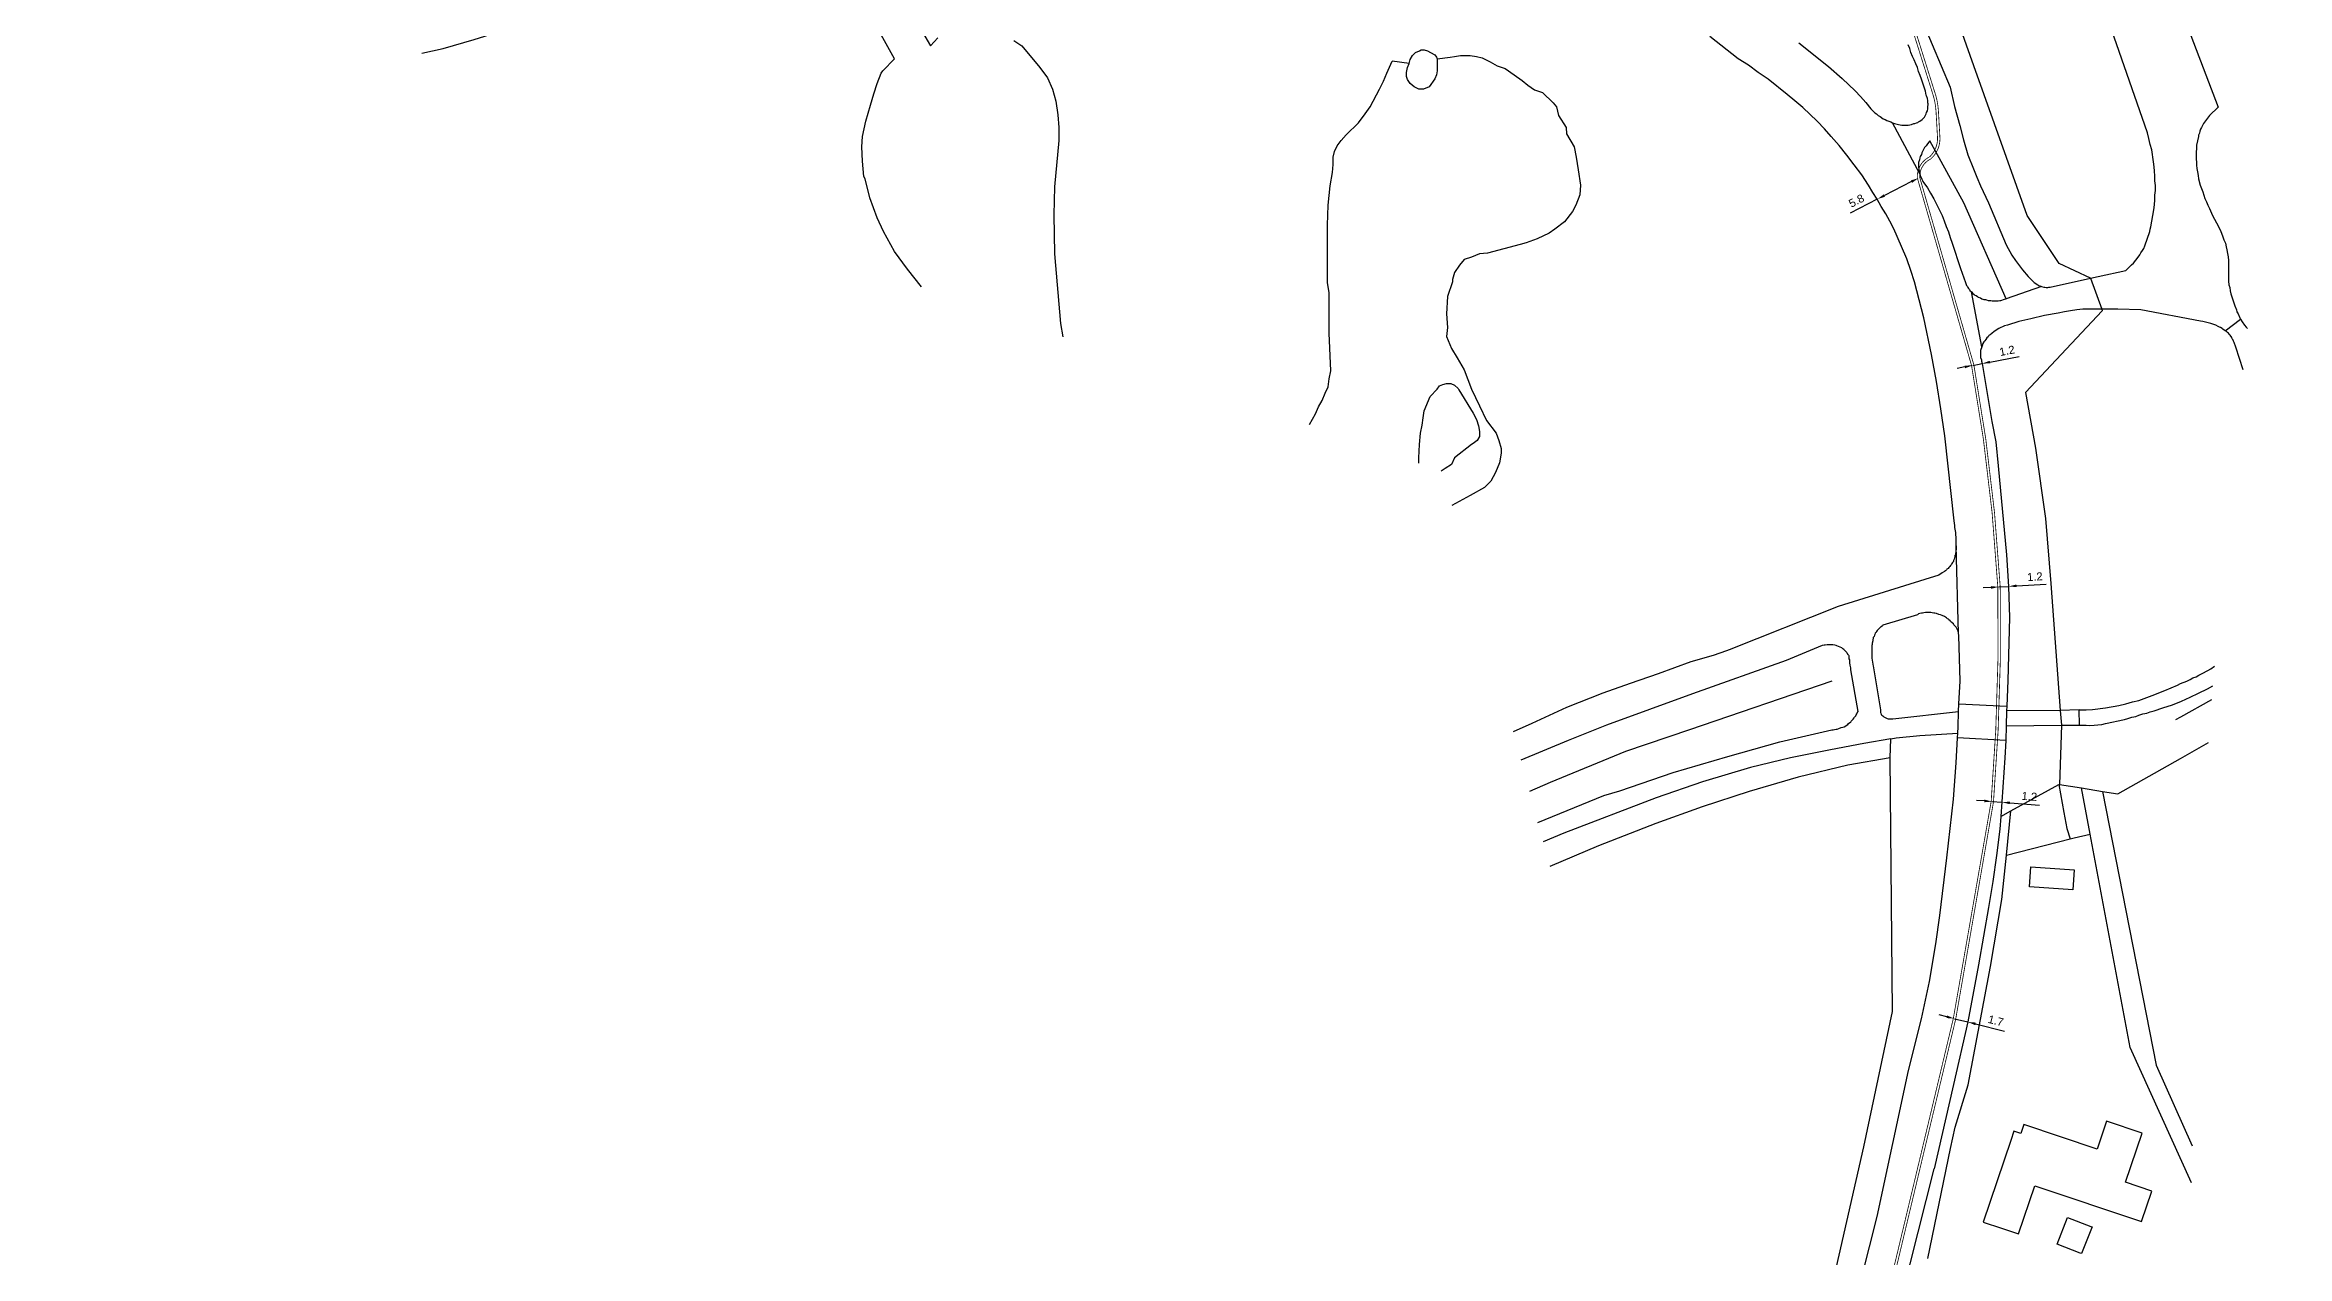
# Model space of a CAD drawing. Header units: millimetres. Extents: x 111502 to 977541, y 8702 to 1044108.
# Drawn here: x 487424.9 to 487705.1, y 238031.5 to 238182.9 of the extents above; entities that cross this region are included whole.
import ezdxf

# ---------------------------------------------------------------- set-up
doc = ezdxf.new("R2010")
doc.units = ezdxf.units.MM
doc.header["$LTSCALE"] = 0.25
doc.linetypes.add('DASHED2', pattern=[9.525, 6.35, -3.175])
for name, color, linetype in [('E HVSS As Laid Dimensions', 30, 'Continuous'), ('E HVSS As Laid HV', 10, 'Continuous'), ('X HVSS Site Background', 8, 'Continuous')]:
    doc.layers.add(name, color=color, linetype=linetype)
doc.styles.add('Arial', font='arial.ttf')
doc.dimstyles.new('HVSS AsLaid', dxfattribs={"dimtxt": 1, "dimasz": 1, "dimexe": 0, "dimexo": 0, "dimgap": 0.5, "dimtad": 1, "dimdec": 1, "dimzin": 1, "dimdsep": 46, "dimtxsty": 'Arial', "dimcen": 0.09, "dimadec": 0, "dimazin": 0, "dimtfac": 1, "dimtdec": 1, "dimtmove": 0, "dimatfit": 3, "dimfxl": 1, "dimtolj": 1, "dimtzin": 0, "dimarcsym": 0})

# ---------------------------------------------------------------- blocks, each defined once
blk = doc.blocks.new('OS MAP 060722')
at = {"layer": 'X HVSS Site Background'}
for points in [[(-1130.03, -972.52), (-1133.96, -970.71), (-1137.97, -964.71), (-1144.6, -946), (-1152.03, -925.04), (-1168.73, -890.21), (-1170.13, -887.21)], [(-1152.08, -938.01), (-1147.58, -948.66), (-1147.03, -951.06), (-1146.38, -953.46), (-1145.93, -955.26), (-1145.38, -957.11), (-1144.68, -958.86), (-1144.23, -959.91), (-1143.78, -961.01), (-1142.78, -963.11), (-1140.58, -968.36), (-1139.88, -969.66), (-1139.43, -970.31), (-1138.53, -971.51), (-1137.83, -972.31), (-1137.08, -973.06), (-1136.63, -973.36), (-1136.53, -973.46), (-1136.38, -973.51), (-1136.18, -973.56)], [(-1166.48, -943.11), (-1162.78, -946.06), (-1161.08, -947.56), (-1159.43, -949.11), (-1158.78, -949.81), (-1158.13, -950.56), (-1157.48, -951.36), (-1156.98, -951.86), (-1156.78, -952.01), (-1156.58, -952.21), (-1156.33, -952.31), (-1155.93, -952.61), (-1155.68, -952.71), (-1155.48, -952.81), (-1154.98, -953.01), (-1154.78, -953.11)], [(-1146.83, -1006.01), (-1146.83, -1004.91), (-1146.88, -1004.61), (-1146.88, -1004.31), (-1146.98, -1003.71), (-1146.98, -1003.46), (-1147.08, -1002.86), (-1148.23, -992.26), (-1148.73, -988.86), (-1149.28, -985.46), (-1149.93, -982.06), (-1150.88, -977.51), (-1152.03, -973.01), (-1152.48, -971.56), (-1152.98, -970.11), (-1154.18, -967.31), (-1154.63, -966.36), (-1155.13, -965.41), (-1155.63, -964.51), (-1156.18, -963.56), (-1156.68, -962.66), (-1157.23, -961.81), (-1157.78, -960.91), (-1158.63, -959.61), (-1159.58, -958.36), (-1160.48, -957.16), (-1161.43, -955.96), (-1162.43, -954.81), (-1163.28, -953.86), (-1164.18, -952.91), (-1165.98, -951.21), (-1166.98, -950.36), (-1167.93, -949.56), (-1170.33, -947.66), (-1171.58, -946.81), (-1172.78, -945.91), (-1174.08, -945.11), (-1177.63, -942.31)], [(-1130.03, -972.52), (-1129.08, -972.31), (-1125.63, -971.56), (-1124.93, -970.86), (-1124.68, -970.66), (-1124.08, -969.91), (-1123.88, -969.61), (-1123.73, -969.36), (-1123.53, -969.06), (-1123.38, -968.81), (-1123.23, -968.51), (-1122.63, -966.71), (-1122.58, -966.41), (-1122.48, -966.11), (-1122.13, -964.01), (-1122.03, -963.36), (-1121.98, -962.76), (-1121.98, -962.16), (-1121.93, -961.56), (-1121.93, -960.96), (-1121.98, -960.36), (-1121.98, -959.76), (-1122.03, -959.16), (-1122.08, -958.61), (-1122.18, -958.01), (-1122.38, -956.51), (-1122.58, -955.81), (-1122.73, -955.06), (-1122.93, -954.36), (-1129.68, -934.96)], [(-1122.98, -927.76), (-1114.08, -951.16), (-1115.18, -952.21), (-1115.93, -953.21), (-1116.03, -953.46), (-1116.18, -953.71), (-1116.28, -953.91), (-1116.38, -954.16), (-1116.43, -954.41), (-1116.53, -954.66), (-1116.56, -954.83), (-1116.78, -955.91), (-1116.78, -956.41), (-1116.83, -956.71), (-1116.83, -957.71), (-1116.78, -958.01), (-1116.78, -958.41), (-1116.73, -958.81), (-1116.68, -959.26), (-1116.58, -959.71), (-1116.53, -960.11), (-1116.33, -960.91), (-1116.18, -961.31), (-1115.98, -961.76), (-1115.88, -962.16), (-1115.73, -962.56), (-1115.53, -963.01), (-1115.38, -963.41), (-1115.18, -963.81), (-1114.78, -964.71), (-1114.28, -965.61), (-1113.78, -966.56), (-1113.48, -967.36), (-1113.38, -967.76), (-1113.18, -968.16), (-1113.08, -968.61), (-1112.98, -969.01), (-1112.93, -969.46), (-1112.83, -969.86), (-1112.78, -970.31), (-1112.78, -972.91), (-1112.73, -973.36), (-1112.63, -973.71), (-1112.58, -974.11), (-1112.48, -974.51), (-1112.38, -974.86), (-1112.23, -975.26), (-1112.13, -975.61), (-1111.98, -976.01), (-1111.78, -976.51), (-1111.73, -976.76), (-1111.58, -977.01), (-1111.38, -977.51), (-1111.29, -977.65)], [(-1338.6, -944.39), (-1335.93, -943.81), (-1332.03, -942.71), (-1328.18, -941.51), (-1324.43, -940.21), (-1319.38, -938.16), (-1312.28, -935.11), (-1310.58, -934.41), (-1306.18, -932.21)], [(-1276.13, -973.62), (-1277.88, -971.41), (-1279.53, -969.21), (-1280.88, -966.71), (-1281.68, -965.01), (-1282.58, -962.51), (-1283.18, -960.11), (-1283.33, -959.81), (-1283.53, -957.91), (-1283.58, -956.11), (-1283.53, -954.81), (-1283.08, -952.91), (-1282.53, -950.91), (-1282.08, -949.51), (-1281.68, -948.21), (-1281.18, -946.91), (-1280.98, -946.61), (-1279.53, -945.11), (-1284.08, -936.81), (-1281.78, -935.41), (-1279.58, -935.61), (-1279, -936.61)], [(-1279, -936.61), (-1275.03, -943.51), (-1274.08, -942.51)], [(-1264.58, -942.81), (-1263.58, -943.51), (-1261.33, -946.21), (-1260.38, -947.51), (-1259.78, -948.91), (-1259.33, -950.41), (-1259.08, -952.11), (-1258.98, -953.71), (-1258.98, -955.31), (-1259.53, -961.11), (-1259.58, -964.61), (-1259.53, -969.51), (-1258.78, -978.21), (-1258.47, -979.88)], [(-1151.38, -952.91), (-1151.08, -952.71), (-1150.78, -952.41), (-1150.58, -952.01), (-1150.53, -951.81), (-1150.43, -951.61), (-1150.38, -951.36), (-1150.38, -951.01), (-1150.33, -950.91), (-1150.33, -950.76), (-1150.38, -950.61), (-1150.38, -950.31), (-1150.43, -950.06), (-1150.53, -949.76), (-1150.58, -949.66), (-1150.68, -949.16), (-1150.98, -948.16), (-1151.18, -947.66), (-1151.33, -947.21), (-1151.53, -946.71), (-1151.68, -946.21), (-1151.88, -945.76), (-1152.08, -945.26), (-1152.28, -944.81), (-1152.48, -944.31), (-1152.63, -943.81), (-1152.83, -943.36)], [(-1215.18, -945.71), (-1215.08, -945.21), (-1214.78, -944.71), (-1214.38, -944.31), (-1213.88, -944.11), (-1213.68, -944.01), (-1213.33, -944.01), (-1212.88, -944.11), (-1212.53, -944.31), (-1211.98, -944.61), (-1211.78, -944.91), (-1211.68, -945.11)], [(-1227.64, -990.82), (-1226.88, -989.51), (-1226.53, -988.61), (-1226.08, -987.81), (-1225.68, -986.91), (-1225.33, -986.11), (-1225.18, -985.11), (-1224.98, -984.11), (-1225.18, -979.41), (-1225.18, -974.31), (-1225.38, -973.11), (-1225.38, -965.91), (-1225.33, -963.41), (-1225.08, -961.01), (-1224.78, -959.31), (-1224.68, -958.31), (-1224.68, -957.41), (-1224.53, -956.71), (-1224.18, -956.01), (-1223.68, -955.31), (-1223.08, -954.61), (-1221.53, -953.11), (-1220.68, -952.01), (-1220.08, -951.11), (-1218.88, -948.91), (-1218.38, -947.91), (-1217.98, -946.91), (-1217.33, -945.41)], [(-1215.18, -945.71), (-1217.33, -945.41)], [(-1211.68, -945.11), (-1211.68, -946.61), (-1211.78, -947.11), (-1211.98, -947.61), (-1212.68, -948.61), (-1213.38, -948.91), (-1213.98, -948.91), (-1214.58, -948.61), (-1215.08, -948.21), (-1215.38, -947.71), (-1215.53, -947.31), (-1215.53, -946.81), (-1215.38, -946.21), (-1215.18, -945.71)], [(-1211.68, -945.11), (-1210.08, -944.91), (-1209.53, -944.81)], [(-1209.53, -944.81), (-1208.78, -944.71), (-1207.58, -944.71), (-1206.78, -944.81), (-1206.08, -945.01), (-1205.08, -945.51), (-1204.18, -946.01), (-1203.18, -946.31), (-1202.08, -947.11), (-1201.08, -947.81), (-1200.38, -948.41), (-1199.53, -949.01), (-1198.53, -949.31), (-1197.18, -950.61), (-1196.78, -951.11), (-1196.53, -952.21), (-1195.58, -953.71), (-1195.53, -954.51), (-1194.58, -956.11), (-1194.33, -957.41), (-1194.08, -959.01), (-1193.78, -960.91), (-1193.88, -962.11), (-1194.38, -963.41), (-1194.78, -964.21), (-1195.78, -965.51), (-1196.98, -966.41), (-1197.68, -966.91), (-1199.18, -967.61), (-1200.58, -968.11), (-1201.33, -968.31), (-1205.38, -969.41), (-1206.38, -969.51), (-1207.38, -969.91), (-1208.33, -970.21), (-1208.88, -970.91), (-1209.53, -971.81), (-1209.78, -972.71), (-1209.78, -973.01), (-1210.38, -974.81), (-1210.53, -977.01), (-1210.38, -978.71), (-1210.53, -979.81), (-1209.88, -981.31), (-1209.18, -982.51), (-1208.33, -984.01), (-1207.38, -986.41), (-1206.38, -988.51), (-1205.53, -990.31), (-1204.33, -991.91), (-1203.98, -992.81), (-1203.68, -993.81), (-1203.68, -994.41), (-1203.88, -995.61), (-1204.38, -996.81), (-1204.98, -997.91), (-1205.78, -998.71), (-1207.58, -999.71), (-1209.84, -1000.97)], [(-1154.78, -953.11), (-1154.53, -953.21), (-1154.03, -953.31), (-1153.63, -953.41), (-1152.83, -953.41), (-1152.43, -953.31), (-1152.13, -953.21), (-1151.98, -953.21), (-1151.78, -953.11), (-1151.63, -953.06), (-1151.53, -953.01), (-1151.38, -952.91)], [(-1151.38, -959.51), (-1154.78, -953.11)], [(-1150.13, -955.36), (-1150.43, -955.76), (-1150.58, -956.01), (-1150.78, -956.21), (-1150.98, -956.61), (-1151.13, -956.86), (-1151.18, -957.06), (-1151.33, -957.31), (-1151.38, -957.51), (-1151.43, -957.76), (-1151.53, -958.06), (-1151.53, -958.71), (-1151.48, -958.86), (-1151.48, -959.01), (-1151.43, -959.21), (-1151.38, -959.36), (-1151.38, -959.51)], [(-1140.58, -975.11), (-1145.88, -963.11), (-1150.13, -955.36)], [(-1151.38, -959.51), (-1151.33, -959.71), (-1151.23, -959.86), (-1151.13, -960.16), (-1151.03, -960.31), (-1150.98, -960.46), (-1150.88, -960.61), (-1150.43, -961.26), (-1150.03, -961.91), (-1149.63, -962.61), (-1148.58, -964.71), (-1148.33, -965.36), (-1148.08, -966.06), (-1147.78, -966.76), (-1147.58, -967.46), (-1147.33, -968.16), (-1146.28, -971.31), (-1145.68, -973.06), (-1145.63, -973.21), (-1145.58, -973.31), (-1145.53, -973.46), (-1145.43, -973.56), (-1145.38, -973.71), (-1145.28, -973.81), (-1145.18, -973.96), (-1145.13, -974.06), (-1144.93, -974.26)], [(-1144.93, -974.26), (-1144.73, -974.46), (-1144.58, -974.56), (-1144.48, -974.66), (-1144.33, -974.71), (-1144.18, -974.81), (-1144.08, -974.91), (-1143.78, -975.01), (-1143.63, -975.11), (-1143.38, -975.21), (-1143.18, -975.21), (-1143.03, -975.26), (-1142.83, -975.31), (-1142.48, -975.31), (-1142.33, -975.36), (-1141.58, -975.36), (-1141.38, -975.31), (-1141.23, -975.31), (-1140.78, -975.16), (-1140.58, -975.11)], [(-1143.63, -981.11), (-1144.93, -974.26)], [(-1136.18, -973.56), (-1140.58, -975.11)], [(-1136.18, -973.56), (-1135.88, -973.66), (-1135.73, -973.66), (-1135.58, -973.71), (-1135.38, -973.71), (-1135.23, -973.66), (-1135.08, -973.66), (-1130.03, -972.52)], [(-1130.03, -972.52), (-1128.63, -976.41)], [(-1128.63, -976.41), (-1130.98, -976.41), (-1131.73, -976.51), (-1132.53, -976.61), (-1133.28, -976.76), (-1134.08, -976.91), (-1135.78, -977.21), (-1137.48, -977.61), (-1138.98, -977.96), (-1140.43, -978.41), (-1140.78, -978.51), (-1141.48, -978.81), (-1142.08, -979.21), (-1142.38, -979.46), (-1142.58, -979.61), (-1142.73, -979.71), (-1142.83, -979.86), (-1142.98, -980.01), (-1143.13, -980.21), (-1143.23, -980.36), (-1143.38, -980.51), (-1143.48, -980.71), (-1143.58, -981.01), (-1143.63, -981.11)], [(-1128.63, -976.41), (-1128.58, -976.61), (-1138.18, -986.81)], [(-1113.19, -979.1), (-1113.48, -978.91), (-1113.58, -978.81), (-1113.78, -978.71), (-1113.93, -978.66), (-1114.08, -978.56), (-1114.38, -978.41), (-1114.98, -978.21), (-1115.18, -978.16), (-1115.48, -978.06), (-1115.98, -977.96), (-1116.28, -977.91), (-1123.73, -976.51), (-1126.63, -976.41), (-1128.63, -976.41)], [(-1113.19, -979.1), (-1111.29, -977.65)], [(-1111.29, -977.65), (-1111.08, -978.01), (-1110.78, -978.41), (-1110.58, -978.66), (-1110.4, -978.84)], [(-1110.97, -984), (-1111.88, -981.16), (-1112.08, -980.56), (-1112.18, -980.41), (-1112.23, -980.21), (-1112.33, -980.11), (-1112.38, -979.96), (-1112.58, -979.66), (-1112.68, -979.56), (-1112.78, -979.41), (-1112.93, -979.31), (-1113.03, -979.21), (-1113.1, -979.16), (-1113.19, -979.1)], [(-1143.63, -981.11), (-1143.78, -981.56), (-1143.78, -982.46), (-1143.68, -982.76), (-1143.68, -982.91), (-1143.58, -983.21), (-1142.38, -990.46), (-1141.88, -993.01), (-1141.58, -996.01), (-1140.53, -1007.11), (-1140.28, -1011.06), (-1140.18, -1014.96), (-1140.38, -1022.81), (-1140.5, -1026.04)], [(-1213.98, -995.67), (-1213.98, -995.01), (-1213.88, -993.31), (-1213.78, -991.91), (-1213.58, -990.91), (-1213.43, -990.01), (-1213.33, -989.11), (-1212.58, -987.31), (-1211.68, -986.41), (-1211.38, -986.01), (-1210.98, -985.81), (-1210.53, -985.71), (-1209.98, -985.71), (-1209.53, -985.91), (-1209.08, -986.31), (-1208.98, -986.51), (-1207.18, -989.41), (-1206.78, -990.21), (-1206.53, -991.01), (-1206.38, -991.71), (-1206.38, -992.31), (-1206.68, -992.81), (-1207.18, -993.21), (-1207.38, -993.31), (-1209.53, -995.01), (-1209.88, -995.81), (-1210.68, -996.31), (-1211.18, -996.66)], [(-1138.18, -986.81), (-1136.9, -993.79), (-1135.66, -1002.59), (-1134.98, -1010.71)], [(-1146.83, -1006.01), (-1146.83, -1006.46), (-1146.88, -1006.61), (-1146.88, -1006.81), (-1146.93, -1006.91), (-1146.93, -1007.11), (-1146.98, -1007.21), (-1146.98, -1007.41), (-1147.03, -1007.51), (-1147.08, -1007.66), (-1147.18, -1007.81), (-1147.18, -1007.96), (-1147.28, -1008.06), (-1147.38, -1008.21), (-1147.43, -1008.31), (-1147.53, -1008.46), (-1147.63, -1008.56), (-1147.73, -1008.71), (-1147.83, -1008.81), (-1147.98, -1008.91), (-1148.03, -1009.01), (-1148.18, -1009.11), (-1148.28, -1009.21), (-1148.58, -1009.36), (-1148.98, -1009.66), (-1150.73, -1010.21), (-1161.58, -1013.56), (-1175.18, -1019.01)], [(-1146.53, -1016.91), (-1146.83, -1006.01)], [(-1134.98, -1010.71), (-1133.83, -1026.56)], [(-1146.53, -1016.91), (-1146.58, -1016.66), (-1146.83, -1016.16), (-1147.13, -1015.86), (-1147.18, -1015.76), (-1147.33, -1015.61), (-1147.53, -1015.46), (-1147.58, -1015.36), (-1147.73, -1015.26), (-1147.78, -1015.16), (-1147.93, -1015.11), (-1148.03, -1015.01), (-1148.18, -1014.91), (-1148.28, -1014.81), (-1148.58, -1014.71), (-1148.78, -1014.61), (-1148.98, -1014.56), (-1149.28, -1014.46), (-1149.48, -1014.41), (-1149.63, -1014.41), (-1149.83, -1014.36), (-1149.98, -1014.31), (-1150.68, -1014.31), (-1150.88, -1014.36), (-1151.03, -1014.41), (-1151.18, -1014.41), (-1151.38, -1014.46), (-1151.53, -1014.51), (-1151.68, -1014.61), (-1155.98, -1015.91), (-1156.03, -1016.01), (-1156.18, -1016.11), (-1156.28, -1016.16), (-1156.68, -1016.56), (-1156.78, -1016.71), (-1156.83, -1016.81), (-1156.93, -1016.91), (-1156.98, -1017.06), (-1157.03, -1017.16), (-1157.08, -1017.31), (-1157.18, -1017.46), (-1157.18, -1017.61), (-1157.23, -1017.71), (-1157.23, -1017.86), (-1157.33, -1018.16), (-1157.33, -1018.31), (-1157.38, -1018.46), (-1157.38, -1020.01), (-1157.33, -1020.31), (-1157.28, -1020.51), (-1157.23, -1020.81), (-1157.18, -1021.01), (-1156.28, -1026.51), (-1156.28, -1026.81), (-1156.23, -1026.91), (-1156.18, -1027.06), (-1156.13, -1027.16), (-1155.98, -1027.26), (-1155.88, -1027.36), (-1155.78, -1027.41), (-1155.63, -1027.51), (-1155.43, -1027.56), (-1155.33, -1027.61), (-1154.73, -1027.61), (-1146.53, -1026.71)], [(-1146.48, -1025.74), (-1146.33, -1022.91), (-1146.48, -1017.21), (-1146.53, -1016.91)], [(-1175.18, -1019.01), (-1175.53, -1019.11), (-1177.18, -1019.71), (-1179.98, -1020.51), (-1184.08, -1022.01), (-1187.58, -1023.21), (-1190.98, -1024.41), (-1195.53, -1026.21), (-1199.88, -1028.21), (-1202.18, -1029.23)], [(-1199.12, -1040.56), (-1190.88, -1037.21), (-1188.88, -1036.61), (-1182.18, -1034.31), (-1175.38, -1032.31), (-1168.88, -1030.51), (-1162.38, -1029.01), (-1162.18, -1029.01), (-1162.03, -1028.96), (-1161.83, -1028.91), (-1161.68, -1028.91), (-1161.48, -1028.81), (-1161.18, -1028.71), (-1160.98, -1028.66), (-1160.83, -1028.61), (-1160.38, -1028.31), (-1160.28, -1028.21), (-1159.98, -1028.01), (-1159.93, -1027.91), (-1159.68, -1027.66), (-1159.58, -1027.51), (-1159.53, -1027.41), (-1159.38, -1027.26), (-1159.33, -1027.11), (-1159.23, -1027.01), (-1159.18, -1026.86), (-1159.08, -1026.71), (-1159.98, -1021.51), (-1159.98, -1021.26), (-1160.08, -1020.91), (-1160.13, -1020.61), (-1160.13, -1020.26), (-1160.18, -1020.11), (-1160.18, -1019.76), (-1160.28, -1019.66), (-1160.33, -1019.56), (-1160.43, -1019.41), (-1160.48, -1019.31), (-1160.73, -1019.06), (-1160.88, -1018.96), (-1160.98, -1018.86), (-1161.13, -1018.76), (-1161.53, -1018.56), (-1161.73, -1018.51), (-1161.83, -1018.46), (-1161.98, -1018.41), (-1162.23, -1018.36), (-1162.93, -1018.36), (-1163.18, -1018.41), (-1163.33, -1018.41), (-1163.58, -1018.46), (-1168.08, -1020.31), (-1179.78, -1024.51), (-1190.53, -1028.41), (-1195.33, -1030.31), (-1201.23, -1032.77)], [(-1131.47, -1026.51), (-1131.43, -1026.51), (-1130.58, -1026.51), (-1129.78, -1026.46), (-1128.18, -1026.26), (-1126.48, -1025.96), (-1125.63, -1025.76), (-1124.78, -1025.51), (-1123.98, -1025.31), (-1122.33, -1024.71), (-1120.73, -1024.06), (-1119.18, -1023.41), (-1118.78, -1023.21), (-1117.98, -1022.91), (-1117.58, -1022.71), (-1117.23, -1022.51), (-1116.83, -1022.36), (-1116.48, -1022.16), (-1116.08, -1021.96), (-1115.38, -1021.56), (-1114.98, -1021.36), (-1114.55, -1021.04)], [(-1162.35, -1022.9), (-1180.16, -1029), (-1188.17, -1031.72), (-1197.55, -1035.56), (-1200.16, -1036.69)], [(-1131.43, -1028.41), (-1130.58, -1028.41), (-1130.13, -1028.46), (-1129.58, -1028.41), (-1129.13, -1028.36), (-1128.63, -1028.31), (-1128.18, -1028.21), (-1127.18, -1028.01), (-1126.78, -1027.91), (-1125.78, -1027.71), (-1125.38, -1027.56), (-1124.88, -1027.41), (-1124.38, -1027.31), (-1123.98, -1027.16), (-1123.48, -1027.01), (-1122.98, -1026.91), (-1122.58, -1026.76), (-1122.08, -1026.61), (-1120.98, -1026.26), (-1119.78, -1025.86), (-1118.68, -1025.41), (-1117.58, -1024.91), (-1116.53, -1024.41), (-1115.43, -1023.86), (-1114.74, -1023.5)], [(-1119.38, -1027.71), (-1118.74, -1027.36), (-1114.87, -1025.22)], [(-1146.63, -1029.41), (-1146.58, -1028.61), (-1146.53, -1026.71)], [(-1146.53, -1026.71), (-1146.48, -1025.74)], [(-1146.48, -1025.74), (-1140.5, -1026.04)], [(-1140.53, -1026.61), (-1140.58, -1028.51)], [(-1140.58, -1028.51), (-1133.68, -1028.41)], [(-1140.5, -1026.04), (-1140.53, -1026.61)], [(-1133.83, -1026.56), (-1140.53, -1026.61)], [(-1133.68, -1028.41), (-1133.93, -1035.81), (-1131.18, -1036.26)], [(-1131.47, -1026.51), (-1133.83, -1026.56)], [(-1133.83, -1026.56), (-1133.68, -1028.41)], [(-1133.68, -1028.41), (-1131.43, -1028.41)], [(-1131.43, -1028.41), (-1131.47, -1026.51)], [(-1154.98, -1030.11), (-1158.38, -1030.71), (-1162.53, -1031.51), (-1167.53, -1032.51), (-1172.53, -1033.71), (-1178.53, -1035.51), (-1184.33, -1037.51), (-1195.88, -1041.91), (-1198.46, -1042.98)], [(-1159.58, -1101.21), (-1156.68, -1089.81), (-1152.78, -1071.56), (-1151.18, -1065.11), (-1150.18, -1060.46), (-1149.38, -1055.76), (-1148.88, -1052.21), (-1147.98, -1045.01), (-1147.18, -1037.66), (-1146.83, -1033.11), (-1146.66, -1030.01)], [(-1155.08, -1032.51), (-1154.98, -1030.11)], [(-1154.98, -1030.11), (-1154.33, -1030.01), (-1151.38, -1029.71), (-1146.63, -1029.41)], [(-1146.66, -1030.01), (-1146.63, -1029.41)], [(-1140.64, -1030.31), (-1146.66, -1030.01)], [(-1140.64, -1030.31), (-1140.73, -1032.51), (-1141.23, -1039.81)], [(-1140.58, -1028.51), (-1140.64, -1030.31)], [(-1128.53, -1036.71), (-1126.63, -1037.01), (-1118.78, -1032.57), (-1115.28, -1030.59)], [(-1155.08, -1032.51), (-1160.38, -1033.41), (-1166.58, -1034.91), (-1172.68, -1036.71), (-1178.58, -1038.61), (-1184.38, -1040.71), (-1191.53, -1043.51), (-1197.62, -1046.09)], [(-1176.2, -1138.13), (-1171.18, -1126.31), (-1165.58, -1111.51), (-1164.53, -1108.21), (-1158.38, -1081.11), (-1154.78, -1064.21), (-1155.08, -1032.51)], [(-1140, -1039.13), (-1133.98, -1035.81), (-1133.38, -1039.31), (-1132.98, -1041.31), (-1132.58, -1042.61)], [(-1131.18, -1036.26), (-1128.53, -1036.71)], [(-1130.09, -1042.03), (-1131.18, -1036.26)], [(-1128.53, -1036.71), (-1121.83, -1070.91), (-1117.34, -1080.99)], [(-1141.23, -1039.81), (-1140, -1039.13)], [(-1140.55, -1044.66), (-1140, -1039.13)], [(-1141.23, -1039.81), (-1141.38, -1041.41), (-1141.78, -1044.71), (-1142.23, -1047.96), (-1142.78, -1051.21), (-1144.03, -1058.36), (-1145.38, -1065.51), (-1147.18, -1073.31), (-1149.58, -1083.86)], [(-1132.58, -1042.61), (-1132.08, -1042.51), (-1130.09, -1042.03)], [(-1117.4, -1085.61), (-1125.08, -1068.71), (-1130.09, -1042.03)], [(-1150.35, -1095.1), (-1147.53, -1081.31), (-1146.94, -1078.65), (-1145.34, -1073.37), (-1142.53, -1058.57), (-1141.1, -1050.19), (-1140.55, -1044.66)], [(-1140.55, -1044.66), (-1132.58, -1042.61)], [(-1132.26, -1048.98), (-1137.66, -1048.61), (-1137.49, -1046.14), (-1132.09, -1046.51), (-1132.26, -1048.98)], [(-1129.2, -1081.42), (-1138.35, -1078.34), (-1138.73, -1079.45), (-1139.61, -1079.15), (-1140.01, -1080.33), (-1143.44, -1090.52), (-1141.18, -1091.28), (-1139.02, -1092.01), (-1136.99, -1085.98), (-1123.67, -1090.47), (-1122.39, -1086.66), (-1125.67, -1085.55), (-1123.6, -1079.41), (-1128.02, -1077.92), (-1129.2, -1081.42)], [(-1173.18, -1168.16), (-1170.53, -1162.01), (-1168.78, -1157.56), (-1167.38, -1153.86), (-1165.83, -1149.26), (-1163.68, -1142.51), (-1162.98, -1139.81), (-1162.43, -1137.51), (-1161.83, -1134.36), (-1161.03, -1131.01), (-1159.78, -1126.31), (-1153.58, -1099.71), (-1149.58, -1083.86)], [(-1131.31, -1094.41), (-1134.2, -1093.28), (-1132.9, -1089.94), (-1130, -1091.08), (-1129.84, -1091.14), (-1131.15, -1094.47), (-1131.31, -1094.41)]]:
    blk.add_lwpolyline(points, dxfattribs=at)
blk = doc.blocks.new('*D1750')
at = {"layer": 'Defpoints', "color": 0, "transparency": 16777216}
for p in [(487663.55, 238061.21), (487663.55, 238061.21), (487665.2, 238060.8)]:
    blk.add_point(p, dxfattribs=at)
at = {"layer": 'E HVSS As Laid Dimensions', "color": 0, "lineweight": -2, "transparency": 16777216}
for p, q in [((487662.58, 238061.45), (487661.61, 238061.69)), ((487663.55, 238061.21), (487665.2, 238060.8)), ((487666.17, 238060.56), (487669.79, 238059.66))]:
    blk.add_line(p, q, dxfattribs=at)
at = {"layer": 'E HVSS As Laid Dimensions', "color": 0, "transparency": 16777216}
for points in [[(487662.62, 238061.61), (487662.54, 238061.29), (487663.55, 238061.21)], [(487666.21, 238060.72), (487666.13, 238060.4), (487665.2, 238060.8)]]:
    blk.add_solid(points, dxfattribs=at)
at = {"layer": 'E HVSS As Laid Dimensions', "color": 0, "transparency": 16777216, "insert": (487668.71, 238060.96), "char_height": 1, "attachment_point": 5, "rotation": 346.0683, "style": 'Arial'}
blk.add_mtext('\\A1;1.7', dxfattribs=at)
blk = doc.blocks.new('*D1751')
at = {"layer": 'Defpoints', "color": 0, "transparency": 16777216}
for p in [(487668.27, 238088.35), (487668.27, 238088.35), (487669.47, 238088.26)]:
    blk.add_point(p, dxfattribs=at)
at = {"layer": 'E HVSS As Laid Dimensions', "color": 0, "lineweight": -2, "transparency": 16777216}
for p, q in [((487667.28, 238088.43), (487666.28, 238088.5)), ((487668.27, 238088.35), (487669.47, 238088.26)), ((487670.47, 238088.18), (487674.17, 238087.9))]:
    blk.add_line(p, q, dxfattribs=at)
at = {"layer": 'E HVSS As Laid Dimensions', "color": 0, "transparency": 16777216}
for points in [[(487667.29, 238088.59), (487667.26, 238088.26), (487668.27, 238088.35)], [(487670.48, 238088.35), (487670.45, 238088.02), (487669.47, 238088.26)]]:
    blk.add_solid(points, dxfattribs=at)
at = {"layer": 'E HVSS As Laid Dimensions', "color": 0, "transparency": 16777216, "insert": (487672.9, 238089), "char_height": 1, "attachment_point": 5, "rotation": 355.6013, "style": 'Arial'}
blk.add_mtext('\\A1;1.2', dxfattribs=at)
blk = doc.blocks.new('*D1752')
at = {"layer": 'Defpoints', "color": 0, "transparency": 16777216}
for p in [(487669.1, 238115.18), (487669.1, 238115.18), (487670.3, 238115.25)]:
    blk.add_point(p, dxfattribs=at)
at = {"layer": 'E HVSS As Laid Dimensions', "color": 0, "lineweight": -2, "transparency": 16777216}
for p, q in [((487668.1, 238115.11), (487667.11, 238115.05)), ((487669.1, 238115.18), (487670.3, 238115.25)), ((487671.3, 238115.31), (487675.01, 238115.54))]:
    blk.add_line(p, q, dxfattribs=at)
at = {"layer": 'E HVSS As Laid Dimensions', "color": 0, "transparency": 16777216}
for points in [[(487668.09, 238115.28), (487668.11, 238114.95), (487669.1, 238115.18)], [(487671.29, 238115.48), (487671.31, 238115.15), (487670.3, 238115.25)]]:
    blk.add_solid(points, dxfattribs=at)
at = {"layer": 'E HVSS As Laid Dimensions', "color": 0, "transparency": 16777216, "insert": (487673.59, 238116.46), "char_height": 1, "attachment_point": 5, "rotation": 3.5763, "style": 'Arial'}
blk.add_mtext('\\A1;1.2', dxfattribs=at)
blk = doc.blocks.new('*D1753')
at = {"layer": 'Defpoints', "color": 0, "transparency": 16777216}
for p in [(487665.82, 238142.87), (487665.82, 238142.87), (487667, 238143.1)]:
    blk.add_point(p, dxfattribs=at)
at = {"layer": 'E HVSS As Laid Dimensions', "color": 0, "lineweight": -2, "transparency": 16777216}
for p, q in [((487664.84, 238142.69), (487663.86, 238142.5)), ((487665.82, 238142.87), (487667, 238143.1)), ((487667.98, 238143.29), (487671.63, 238143.99))]:
    blk.add_line(p, q, dxfattribs=at)
at = {"layer": 'E HVSS As Laid Dimensions', "color": 0, "transparency": 16777216}
for points in [[(487664.81, 238142.85), (487664.87, 238142.52), (487665.82, 238142.87)], [(487667.95, 238143.45), (487668.01, 238143.12), (487667, 238143.1)]]:
    blk.add_solid(points, dxfattribs=at)
at = {"layer": 'E HVSS As Laid Dimensions', "color": 0, "transparency": 16777216, "insert": (487670.11, 238144.71), "char_height": 1, "attachment_point": 5, "rotation": 10.823, "style": 'Arial'}
blk.add_mtext('\\A1;1.2', dxfattribs=at)
blk = doc.blocks.new('*D1754')
at = {"layer": 'Defpoints', "color": 0, "transparency": 16777216}
for p in [(487659.06, 238166.3), (487659.06, 238166.3), (487653.9, 238163.65)]:
    blk.add_point(p, dxfattribs=at)
at = {"layer": 'E HVSS As Laid Dimensions', "color": 0, "lineweight": -2, "transparency": 16777216}
for p, q in [((487658.17, 238165.84), (487654.79, 238164.11)), ((487653.9, 238163.65), (487650.5, 238161.9))]:
    blk.add_line(p, q, dxfattribs=at)
at = {"layer": 'E HVSS As Laid Dimensions', "color": 0, "transparency": 16777216}
for points in [[(487654.71, 238164.26), (487654.87, 238163.96), (487653.9, 238163.65)], [(487658.09, 238165.99), (487658.25, 238165.7), (487659.06, 238166.3)]]:
    blk.add_solid(points, dxfattribs=at)
at = {"layer": 'E HVSS As Laid Dimensions', "color": 0, "transparency": 16777216, "insert": (487651.29, 238163.45), "char_height": 1, "attachment_point": 5, "rotation": 27.1924, "style": 'Arial'}
blk.add_mtext('\\A1;5.8', dxfattribs=at)

msp = doc.modelspace()

# ---------------------------------------------------------------- linework, layer by layer
at = {"lineweight": 0}
msp.add_circle((488727.82, 239008.33), 11388.42, dxfattribs=at)
at = {"layer": 'E HVSS As Laid HV', "linetype": 'DASHED2', "lineweight": 0, "flags": 128}
for points in [[(487667.94, 237136.68, 0.1, 0.1, 0), (487674.76, 237142.14, 0.1, 0.1, -0.108532), (487679.49, 237143.38, 0.1, 0.1, 0.016324), (487711.47, 237145.56, 0.1, 0.1, 0.02314), (487725.77, 237148.67, 0.1, 0.1, 0), (487738.07, 237148.38, 0.1, 0.1, 0), (487753.81, 237158.65, 0.1, 0.1, 0), (487763.17, 237166.35, 0.1, 0.1, 0.255524), (487765.92, 237172.41, 0.1, 0.1, 0), (487765.43, 237181.04, 0.1, 0.1, 0), (487764.2, 237197.42, 0.1, 0.1, -0.045247), (487764.39, 237216.62, 0.1, 0.1, -0.057429), (487767.25, 237228.2, 0.1, 0.1, 0.070553), (487767.54, 237248.53, 0.1, 0.1, 0), (487761.37, 237276.81, 0.1, 0.1, -0.032393), (487758.61, 237308.96, 0.1, 0.1, 0), (487758.56, 237335, 0.1, 0.1, 0.043598), (487749.93, 237380.28, 0.1, 0.1, -0.004547), (487741.91, 237413.61, 0.1, 0.1, 0.042975), (487738.95, 237424.04, 0.1, 0.1, 0), (487728.87, 237442.72, 0.1, 0.1, 0), (487726.1, 237447.13, 0.1, 0.1, 0), (487718.38, 237458.41, 0.1, 0.1, 0), (487708.22, 237475.56, 0.1, 0.1, 0), (487701.87, 237485.94, 0.1, 0.1, 0), (487694.13, 237498.83, 0.1, 0.1, 0), (487683.56, 237514.65, 0.1, 0.1, 0), (487676.13, 237527.12, 0.1, 0.1, 0), (487666.02, 237541.26, 0.1, 0.1, -0.062386), (487654.98, 237559.97, 0.1, 0.1, -0.035738), (487649.72, 237583.19, 0.1, 0.1, -0.020845), (487644.09, 237616.6, 0.1, 0.1, 0.009679), (487640.67, 237636.36, 0.1, 0.1, 0.022051), (487632.13, 237668.89, 0.1, 0.1, 0), (487621.47, 237698.28, 0.1, 0.1, 0.018751), (487610.48, 237727.39, 0.1, 0.1, 0), (487609.77, 237729.43, 0.1, 0.1, 0), (487607.03, 237735.25, 0.1, 0.1, 0), (487598.87, 237760.79, 0.1, 0.1, 0), (487596.61, 237769.56, 0.1, 0.1, -0.094845), (487597.87, 237774.21, 0.1, 0.1, 0.08728), (487599.09, 237778.71, 0.1, 0.1, 0), (487598.94, 237800.27, 0.1, 0.1, 0), (487598.75, 237807.3, 0.1, 0.1, 0), (487599.39, 237814.62, 0.1, 0.1, 0.038366), (487600.42, 237836.52, 0.1, 0.1, -0.046697), (487601.57, 237860.78, 0.1, 0.1, -0.035658), (487608.61, 237884.66, 0.1, 0.1, 0), (487615.7, 237907.66, 0.1, 0.1, 0), (487617.98, 237916.12, 0.1, 0.1, 0), (487625.33, 237934.26, 0.1, 0.1, 0), (487632.27, 237951.17, 0.1, 0.1, 0), (487639.01, 237967.25, 0.1, 0.1, 0.024249), (487645.92, 237988.27, 0.1, 0.1, 0), (487653.77, 238020.9, 0.1, 0.1, 0), (487663.4, 238061.24, 0.1, 0.1, 0), (487668.13, 238088.37, 0.1, 0.1, 0.024941), (487668.96, 238115.17, 0.1, 0.1, 0.030951), (487665.68, 238142.84, 0.1, 0.1, 0), (487658.91, 238166.27, 0.1, 0.1, -0.309587), (487660.41, 238168.92, 0.1, 0.1, 0.226521), (487661.42, 238171.39, 0.1, 0.1, 0), (487661.24, 238174.58, 0.1, 0.1, 0.052885), (487660.93, 238176.48, 0.1, 0.1, 0), (487657.93, 238186, 0.1, 0.1, 0), (487654.61, 238195.24, 0.1, 0.1, -0.094128), (487654.62, 238198.19, 0.1, 0.1, 0.171763), (487654.65, 238200.97, 0.1, 0.1, 0), (487643.72, 238221.33, 0.1, 0.1, 0), (487636.89, 238235.25, 0.1, 0.1, 0), (487627.77, 238254.42, 0.1, 0.1, 0), (487627.54, 238254.88, 0.1, 0.1, -0.309302), (487628.2, 238258.87, 0.1, 0.1, -0.059041), (487641.05, 238266.28, 0.1, 0.1, 0), (487673.46, 238279.91, 0.1, 0.1, 0), (487691.71, 238287.28, 0.1, 0.1, -0.154715), (487696.09, 238287.15, 0.1, 0.1, 0.232314), (487702.78, 238286.66, 0.1, 0.1, 0), (487721.63, 238293.41, 0.1, 0.1, 0), (487769.85, 238309.12, 0.1, 0.1, 0), (487810.11, 238321.36, 0.1, 0.1, -0.091458), (487825.3, 238319, 0.1, 0.1, 0.062991), (487855.76, 238314.93, 0.1, 0.1, 0), (487872.04, 238314.32, 0.1, 0.1, 0.079734), (487882.65, 238315.47, 0, 0, 0)], [(487668.13, 237136.45, 0.1, 0.1, 0), (487674.93, 237141.88, 0.1, 0.1, -0.107828), (487679.5, 237143.08, 0.1, 0.1, 0.016329), (487711.51, 237145.27, 0.1, 0.1, 0.023849), (487725.77, 237148.37, 0.1, 0.1, 0), (487738.16, 237148.08, 0.1, 0.1, 0), (487753.98, 237158.41, 0.1, 0.1, 0), (487763.36, 237166.11, 0.1, 0.1, 0.255186), (487766.22, 237172.43, 0.1, 0.1, 0), (487765.73, 237181.06, 0.1, 0.1, 0), (487764.49, 237197.45, 0.1, 0.1, -0.045239), (487764.69, 237216.59, 0.1, 0.1, -0.057191), (487767.54, 237228.15, 0.1, 0.1, 0.070599), (487767.84, 237248.58, 0.1, 0.1, 0), (487761.67, 237276.87, 0.1, 0.1, -0.032381), (487758.91, 237308.97, 0.1, 0.1, 0), (487758.86, 237335.01, 0.1, 0.1, 0.043608), (487750.22, 237380.36, 0.1, 0.1, -0.004545), (487742.2, 237413.68, 0.1, 0.1, 0.043032), (487739.23, 237424.17, 0.1, 0.1, 0), (487729.12, 237442.87, 0.1, 0.1, 0), (487726.35, 237447.3, 0.1, 0.1, 0), (487718.63, 237458.57, 0.1, 0.1, 0), (487708.47, 237475.71, 0.1, 0.1, 0), (487702.12, 237486.1, 0.1, 0.1, 0), (487694.39, 237498.99, 0.1, 0.1, 0), (487683.81, 237514.81, 0.1, 0.1, 0), (487676.38, 237527.28, 0.1, 0.1, 0), (487666.26, 237541.44, 0.1, 0.1, -0.062337), (487655.26, 237560.07, 0.1, 0.1, -0.035725), (487650.02, 237583.24, 0.1, 0.1, -0.020852), (487644.38, 237616.64, 0.1, 0.1, 0.009683), (487640.97, 237636.42, 0.1, 0.1, 0.022057), (487632.42, 237668.99, 0.1, 0.1, 0), (487621.75, 237698.38, 0.1, 0.1, 0.018748), (487610.75, 237727.51, 0.1, 0.1, 0), (487610.04, 237729.56, 0.1, 0.1, 0), (487607.31, 237735.36, 0.1, 0.1, 0), (487599.16, 237760.88, 0.1, 0.1, 0), (487596.92, 237769.59, 0.1, 0.1, -0.093894), (487598.14, 237774.08, 0.1, 0.1, 0.08759), (487599.39, 237778.7, 0.1, 0.1, 0), (487599.24, 237800.27, 0.1, 0.1, 0), (487599.05, 237807.29, 0.1, 0.1, 0), (487599.69, 237814.59, 0.1, 0.1, 0.038361), (487600.72, 237836.53, 0.1, 0.1, -0.046687), (487601.86, 237860.73, 0.1, 0.1, -0.035639), (487608.9, 237884.56, 0.1, 0.1, 0), (487615.98, 237907.58, 0.1, 0.1, 0), (487618.27, 237916.03, 0.1, 0.1, 0), (487625.6, 237934.15, 0.1, 0.1, 0), (487632.55, 237951.06, 0.1, 0.1, 0), (487639.29, 237967.14, 0.1, 0.1, 0.02426), (487646.21, 237988.19, 0.1, 0.1, 0), (487654.06, 238020.83, 0.1, 0.1, 0), (487663.7, 238061.18, 0.1, 0.1, 0), (487668.42, 238088.33, 0.1, 0.1, 0.024959), (487669.26, 238115.18, 0.1, 0.1, 0.030974), (487665.97, 238142.91, 0.1, 0.1, 0), (487659.21, 238166.33, 0.1, 0.1, -0.306303), (487660.54, 238168.65, 0.1, 0.1, 0.236569), (487661.72, 238171.4, 0.1, 0.1, 0), (487661.54, 238174.6, 0.1, 0.1, 0.053044), (487661.22, 238176.57, 0.1, 0.1, 0), (487658.22, 238186.1, 0.1, 0.1, 0), (487654.9, 238195.32, 0.1, 0.1, -0.092572), (487654.91, 238198.11, 0.1, 0.1, 0.171796), (487654.92, 238201.09, 0.1, 0.1, 0), (487643.99, 238221.47, 0.1, 0.1, 0), (487637.17, 238235.38, 0.1, 0.1, 0), (487628.04, 238254.55, 0.1, 0.1, 0), (487627.8, 238255.01, 0.1, 0.1, -0.306741), (487628.4, 238258.65, 0.1, 0.1, -0.058935), (487641.17, 238266, 0.1, 0.1, 0), (487673.58, 238279.64, 0.1, 0.1, 0), (487691.81, 238286.99, 0.1, 0.1, -0.153088), (487695.97, 238286.87, 0.1, 0.1, 0.231128), (487702.89, 238286.38, 0.1, 0.1, 0), (487721.72, 238293.13, 0.1, 0.1, 0), (487769.94, 238308.84, 0.1, 0.1, 0), (487810.2, 238321.08, 0.1, 0.1, -0.090346), (487825.21, 238318.71, 0.1, 0.1, 0.063005), (487855.75, 238314.63, 0.1, 0.1, 0), (487872.03, 238314.02, 0.1, 0.1, 0.07972), (487882.72, 238315.18, 0, 0, 0)]]:
    msp.add_lwpolyline(points, format="xyseb", dxfattribs=at)

# ---------------------------------------------------------------- block references
at = {"layer": 'E HVSS As Laid HV', "linetype": 'DASHED2', "lineweight": 0}
msp.add_blockref('OS MAP 060722', (488810.58, 239126.31), dxfattribs=at)

# ---------------------------------------------------------------- dimensions: what is measured, and where the dimension line sits
at = {"layer": 'E HVSS As Laid Dimensions'}
for base, p1, p2, angle, picture, middle in [((487659.06, 238166.3), (487653.9, 238163.65), (487659.06, 238166.3), 27.1924, '*D1754', (487651.76, 238162.55)), ((487665.82, 238142.87), (487667, 238143.1), (487665.82, 238142.87), 190.823, '*D1753', (487670.3, 238143.73)), ((487669.1, 238115.18), (487670.3, 238115.25), (487669.1, 238115.18), 183.5763, '*D1752', (487673.65, 238115.46)), ((487668.27, 238088.35), (487669.47, 238088.26), (487668.27, 238088.35), 175.6013, '*D1751', (487672.82, 238088)), ((487663.55, 238061.21), (487665.2, 238060.8), (487663.55, 238061.21), 166.0683, '*D1750', (487668.46, 238059.99))]:
    dim = msp.add_linear_dim(base=base, p1=p1, p2=p2, angle=angle, dimstyle='HVSS AsLaid', dxfattribs=at)
    dim.commit()
    dim.dimension.update_dxf_attribs({"geometry": picture, "text_midpoint": middle, "dimtype": 161})

doc.saveas('drawing.dxf')
